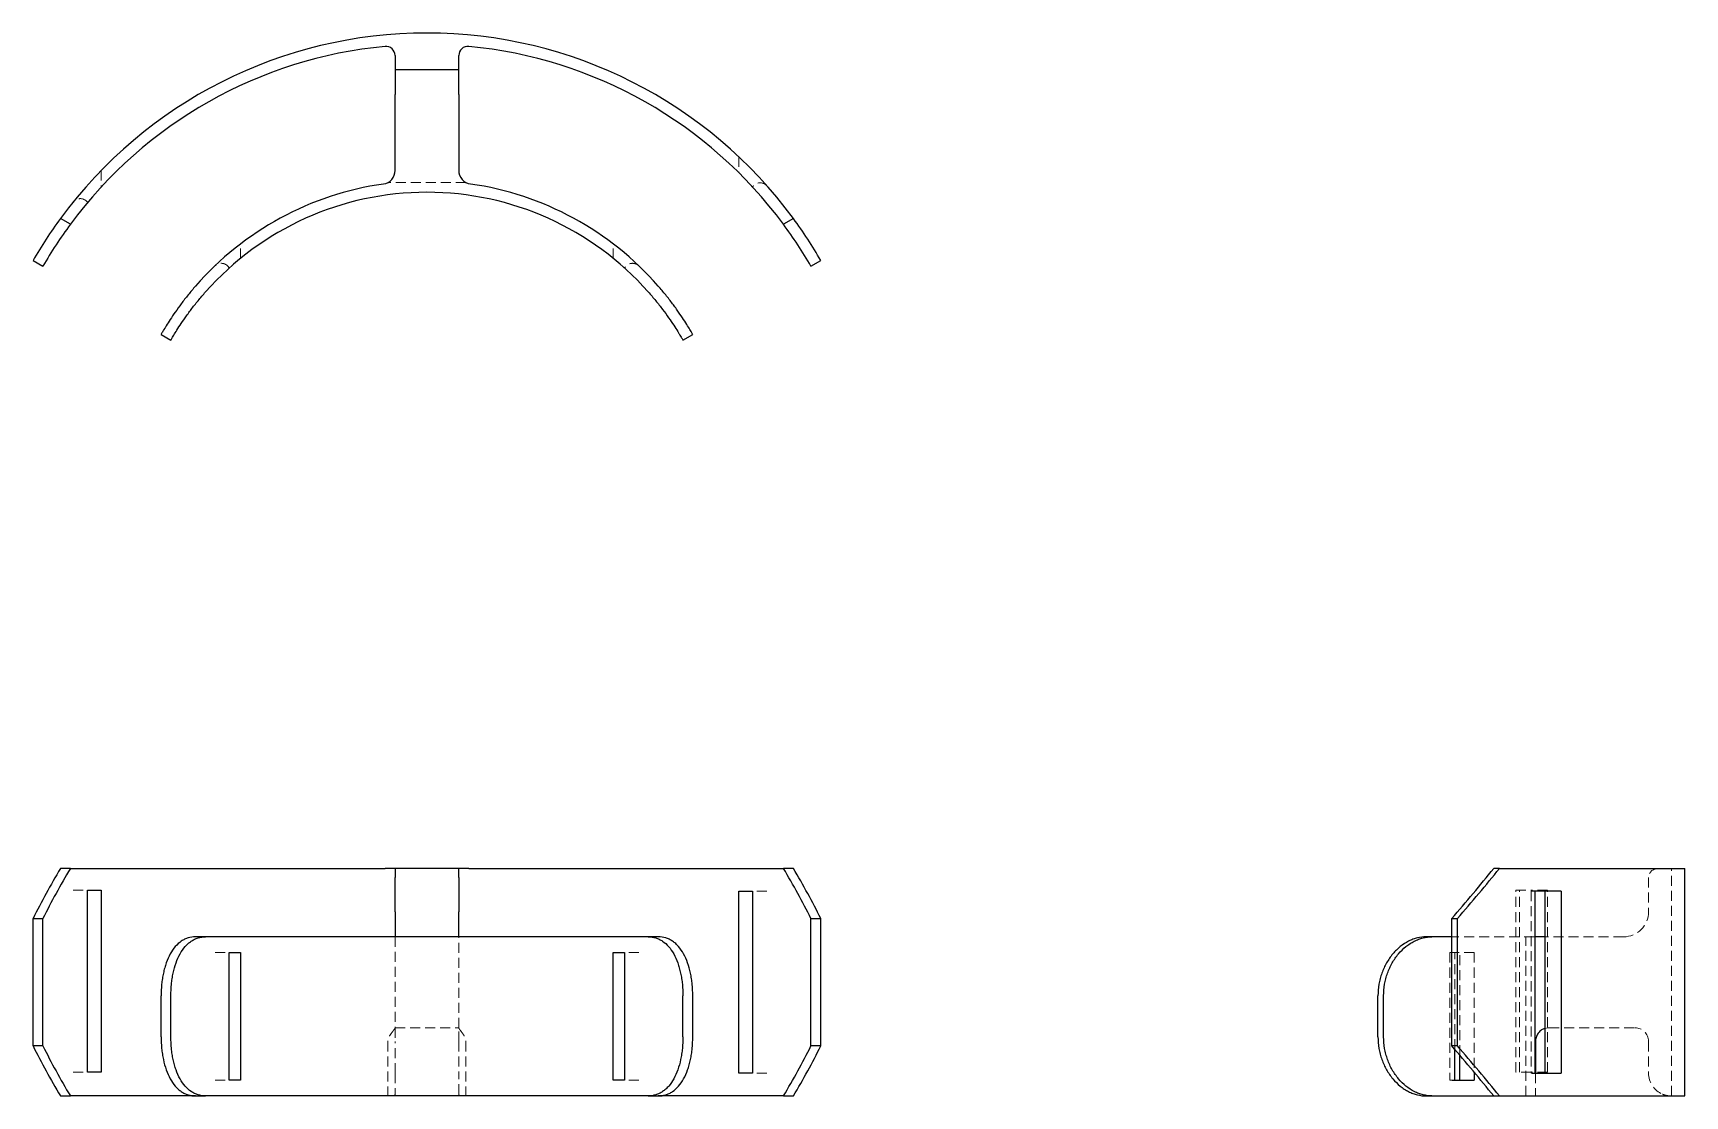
# Model space of a CAD drawing. Header units: millimetres. Extents: x 33 to 243, y 43 to 178.
import ezdxf

# ---------------------------------------------------------------- set-up
doc = ezdxf.new("R2010")
doc.units = ezdxf.units.MM
doc.linetypes.add('HIDDEN', pattern=[1.905, 1.27, -0.635])

msp = doc.modelspace()

# ---------------------------------------------------------------- linework, layer by layer
at = {"color": 7, "linetype": 'Continuous', "lineweight": 25}
for p, q in [((78.96, 174.86), (78.96, 174.24)), ((78.96, 174.24), (78.96, 173.08)), ((87.04, 174.24), (87.04, 174.86)), ((87.04, 173.08), (87.04, 174.24)), ((78.96, 173.08), (87.04, 173.08)), ((78.96, 173.08), (78.96, 169.9)), ((87.04, 169.9), (87.04, 173.08)), ((78.96, 160.26), (78.96, 169.9)), ((87.04, 169.9), (87.04, 160.26)), ((37.74, 153.43), (36.48, 154.16)), ((129.52, 154.16), (128.26, 153.43)), ((33, 148.83), (34.25, 148.11)), ((131.75, 148.11), (133, 148.83)), ((49.25, 139.45), (50.5, 138.73)), ((115.5, 138.73), (116.75, 139.45)), ((37.74, 71.65), (36.48, 71.65)), ((37.74, 71.65), (77.7, 71.65)), ((78.96, 71.65), (77.7, 71.65)), ((78.96, 71.65), (78.96, 70.49)), ((87.04, 71.65), (78.96, 71.65)), ((87.04, 70.49), (87.04, 71.65)), ((88.3, 71.65), (87.04, 71.65)), ((88.3, 71.65), (128.26, 71.65)), ((129.52, 71.65), (128.26, 71.65)), ((219.16, 71.65), (218.43, 71.65)), ((219.16, 71.65), (242.7, 71.65)), ((242.7, 42.78), (242.7, 71.65)), ((78.96, 66.16), (78.96, 70.49)), ((87.04, 70.49), (87.04, 66.16)), ((39.93, 68.91), (41.66, 68.91)), ((39.93, 45.81), (39.93, 68.91)), ((41.66, 68.91), (41.66, 45.81)), ((122.61, 68.76), (124.34, 68.76)), ((122.61, 45.67), (122.61, 68.76)), ((124.34, 68.76), (124.34, 45.67)), ((226.97, 68.76), (223.3, 68.76)), ((223.69, 45.67), (223.69, 68.76)), ((224.96, 45.67), (224.96, 68.76)), ((226.97, 68.76), (226.97, 45.67)), ((33, 49.13), (33, 65.3)), ((33, 65.3), (34.25, 65.3)), ((34.25, 49.13), (34.25, 65.3)), ((78.96, 66.16), (78.96, 62.99)), ((87.04, 62.99), (87.04, 66.16)), ((131.75, 49.13), (131.75, 65.3)), ((131.75, 65.3), (133, 65.3)), ((133, 49.13), (133, 65.3)), ((213.11, 65.3), (213.83, 65.3)), ((213.11, 49.13), (213.11, 65.3)), ((213.83, 49.13), (213.83, 65.3)), ((54.91, 62.99), (53.63, 62.99)), ((111.09, 62.99), (54.91, 62.99)), ((112.37, 62.99), (111.09, 62.99)), ((210.58, 62.99), (209.85, 62.99)), ((213.11, 62.99), (210.58, 62.99)), ((224.96, 62.99), (223.69, 62.99)), ((57.91, 60.97), (59.35, 60.97)), ((57.91, 44.8), (57.91, 60.97)), ((59.35, 60.97), (59.35, 44.8)), ((106.65, 60.97), (108.09, 60.97)), ((106.65, 44.8), (106.65, 60.97)), ((108.09, 60.97), (108.09, 44.8)), ((49.25, 50.29), (49.25, 55.48)), ((50.5, 50.29), (50.5, 55.48)), ((115.5, 50.29), (115.5, 55.48)), ((116.75, 50.29), (116.75, 55.48)), ((203.73, 50.29), (203.73, 55.48)), ((204.45, 50.29), (204.45, 55.48)), ((34.25, 49.13), (33, 49.13)), ((133, 49.13), (131.75, 49.13)), ((213.83, 49.13), (213.11, 49.13)), ((213.48, 44.8), (213.48, 48.7)), ((223.73, 49.71), (223.73, 45.67)), ((214.1, 44.8), (214.1, 47.97)), ((41.66, 45.81), (39.93, 45.81)), ((59.35, 44.8), (57.91, 44.8)), ((108.09, 44.8), (106.65, 44.8)), ((124.34, 45.67), (122.61, 45.67)), ((213.16, 44.8), (215.94, 44.8)), ((215.94, 45.8), (215.94, 44.8)), ((223.3, 45.67), (226.97, 45.67)), ((36.48, 42.78), (37.74, 42.78)), ((53.63, 42.78), (37.74, 42.78)), ((53.63, 42.78), (54.91, 42.78)), ((111.09, 42.78), (54.91, 42.78)), ((111.09, 42.78), (112.37, 42.78)), ((128.26, 42.78), (112.37, 42.78)), ((128.26, 42.78), (129.52, 42.78)), ((209.85, 42.78), (210.58, 42.78)), ((210.58, 42.78), (218.43, 42.78)), ((218.43, 42.78), (219.16, 42.78)), ((219.16, 42.78), (242.7, 42.78))]:
    msp.add_line(p, q, dxfattribs=at)
at = {"color": 7, "linetype": 'HIDDEN', "lineweight": 18}
for p, q in [((122.61, 161.97), (122.61, 159.96)), ((41.66, 160.27), (41.66, 158.17)), ((87.96, 158.73), (78.04, 158.73)), ((59.35, 149.1), (59.35, 150.94)), ((106.65, 149.1), (106.65, 150.94)), ((241.01, 42.78), (241.01, 71.65)), ((238.08, 70.49), (238.08, 66.16)), ((38.1, 68.91), (39.93, 68.91)), ((126.17, 68.76), (124.34, 68.76)), ((221.21, 68.91), (223.17, 68.91)), ((221.21, 45.81), (221.21, 68.91)), ((221.68, 45.81), (221.68, 68.91)), ((223.17, 68.91), (223.17, 68.76)), ((225.27, 68.91), (223.17, 68.91)), ((223.3, 68.76), (223.17, 68.76)), ((223.17, 68.76), (223.17, 45.67)), ((225.27, 45.81), (225.27, 68.91)), ((78.96, 62.99), (78.96, 51.43)), ((87.04, 51.43), (87.04, 62.99)), ((223.54, 62.99), (213.11, 62.99)), ((222.49, 42.78), (222.49, 62.99)), ((223.69, 62.99), (223.54, 62.99)), ((225.26, 62.99), (224.96, 62.99)), ((234.9, 62.99), (225.26, 62.99)), ((56.1, 60.97), (57.91, 60.97)), ((109.9, 60.97), (108.09, 60.97)), ((212.87, 60.97), (212.87, 44.8)), ((213.16, 60.97), (212.87, 60.97)), ((215.94, 60.97), (213.16, 60.97)), ((213.48, 48.7), (213.48, 60.97)), ((214.1, 47.97), (214.1, 60.97)), ((215.94, 60.97), (215.94, 45.8)), ((78.96, 51.44), (87.04, 51.44)), ((78.96, 51.43), (78.96, 49.71)), ((87.04, 49.71), (87.04, 51.43)), ((225.26, 51.43), (224.96, 51.35)), ((225.46, 51.44), (236.35, 51.44)), ((78.04, 49.71), (78.04, 42.78)), ((78.96, 45.67), (78.96, 49.71)), ((87.04, 49.71), (87.04, 45.67)), ((87.96, 49.71), (87.96, 42.78)), ((238.08, 49.71), (238.08, 45.67)), ((38.1, 45.81), (39.93, 45.81)), ((56.1, 44.8), (57.91, 44.8)), ((78.96, 45.67), (78.96, 43)), ((87.04, 43), (87.04, 45.67)), ((109.9, 44.8), (108.09, 44.8)), ((126.17, 45.67), (124.34, 45.67)), ((213.16, 44.8), (212.87, 44.8)), ((223.17, 45.81), (221.21, 45.81)), ((225.27, 45.81), (223.17, 45.81)), ((223.3, 45.67), (223.17, 45.67)), ((223.73, 45.67), (223.73, 42.78))]:
    msp.add_line(p, q, dxfattribs=at)
at = {"color": 7, "linetype": 'Continuous', "lineweight": 25}
for centre, radius, start, end in [((83, 119.96), 57.74, 36.3153, 143.6847), ((83, 119.96), 56.29, 95.4076, 143.5221), ((77.8, 174.86), 1.15, 0, 95.4076), ((88.2, 174.86), 1.15, 84.5924, 180), ((83, 119.96), 56.29, 36.4779, 84.5924), ((77.23, 160.26), 1.73, 278.1546, 0), ((88.77, 160.26), 1.73, 180, 261.8454), ((83, 119.96), 38.97, 98.1546, 138.8959), ((83, 119.96), 37.53, 41.537, 138.463), ((83, 119.96), 38.97, 41.1041, 81.8454), ((83, 119.96), 57.74, 143.6847, 150), ((83, 119.96), 56.29, 143.5221, 150), ((83, 119.96), 56.29, 30, 36.4779), ((83, 119.96), 57.74, 30, 36.3153)]:
    msp.add_arc(centre, radius, start, end, dxfattribs=at)
at = {"color": 7, "linetype": 'HIDDEN', "lineweight": 18}
for centre, radius, start, end in [((125.3, 157.54), 1.15, 41.6096, 146.654), ((38.99, 155.53), 1.15, 36.0115, 141.0558), ((56.89, 147.32), 1.15, 28.3307, 133.6569), ((109.11, 147.32), 1.15, 46.3431, 151.6693), ((239.24, 70.49), 1.15, 90, 180), ((234.9, 66.16), 3.18, 270, 0), ((225.46, 49.71), 1.73, 90, 96.6782), ((236.35, 49.71), 1.73, 0, 90), ((240.97, 45.67), 2.89, 180, 247.3559)]:
    msp.add_arc(centre, radius, start, end, dxfattribs=at)
at = {"color": 7, "linetype": 'Continuous', "lineweight": 25}
for centre, major_axis, ratio, start_param, end_param in [((83, 65.3), (50, 50), 0.57735, 1.984172, 2.094395), ((83, 65.3), (48.75, 48.75), 0.57735, 1.981334, 2.094395), ((83, 65.3), (-48.75, 48.75), 0.57735, 4.18879, 4.301851), ((83, 65.3), (-50, 50), 0.57735, 4.18879, 4.299013), ((184.96, 65.3), (54.37, 54.37), 0.267949, 4.974188, 5.08725), ((184.96, 65.3), (55.77, 55.77), 0.267949, 4.974188, 5.084411), ((83, 49.13), (-50, 50), 0.57735, 1.047198, 1.157421), ((83, 49.13), (-48.75, 48.75), 0.57735, 1.047198, 1.160259), ((83, 49.13), (48.75, 48.75), 0.57735, 5.122927, 5.235988), ((83, 49.13), (50, 50), 0.57735, 5.125765, 5.235988), ((184.96, 49.13), (-54.37, 54.37), 0.267949, 4.337528, 4.45059), ((184.96, 49.13), (55.77, -55.77), 0.267949, 1.198774, 1.308997)]:
    msp.add_ellipse(centre, major_axis=major_axis, ratio=ratio, start_param=start_param, end_param=end_param, dxfattribs=at)
for points, knots in [([(53.63, 145.58), (53.31, 145.21), (52.99, 144.84), (52.54, 144.27), (52.39, 144.09), (52.1, 143.71), (51.96, 143.52), (51.55, 142.98), (51.29, 142.62), (50.82, 141.95), (50.6, 141.63), (50.22, 141.05), (50.05, 140.78), (49.83, 140.43), (49.77, 140.32), (49.65, 140.12), (49.54, 139.94), (49.45, 139.8), (49.38, 139.67), (49.35, 139.62), (49.27, 139.49), (49.25, 139.45), (49.25, 139.45)], [0, 0, 0, 0, 0.125, 0.125, 0.1875, 0.1875, 0.25, 0.25, 0.375, 0.375, 0.5, 0.5, 0.625, 0.625, 0.6875, 0.6875, 0.75, 0.8125, 0.8125, 0.875, 0.875, 1, 1, 1, 1]), ([(50.5, 138.73), (50.5, 138.73), (50.52, 138.77), (50.6, 138.89), (50.63, 138.95), (50.7, 139.07), (50.74, 139.14), (50.89, 139.39), (51.01, 139.59), (51.3, 140.05), (51.47, 140.32), (51.85, 140.9), (52.07, 141.22), (52.42, 141.72), (52.55, 141.9), (52.81, 142.25), (53.07, 142.61), (53.35, 142.98), (53.65, 143.35), (53.8, 143.54), (54.26, 144.1), (54.58, 144.48), (54.91, 144.85)], [0, 0, 0, 0, 0.125, 0.125, 0.1875, 0.1875, 0.25, 0.25, 0.375, 0.375, 0.5, 0.5, 0.625, 0.625, 0.6875, 0.6875, 0.75, 0.8125, 0.8125, 0.875, 0.875, 1, 1, 1, 1]), ([(111.09, 144.85), (111.42, 144.48), (111.74, 144.1), (112.2, 143.54), (112.34, 143.36), (112.64, 142.99), (112.78, 142.8), (113.2, 142.25), (113.45, 141.9), (113.92, 141.23), (114.14, 140.91), (114.53, 140.32), (114.7, 140.06), (114.92, 139.71), (114.98, 139.6), (115.1, 139.4), (115.21, 139.22), (115.3, 139.07), (115.37, 138.95), (115.4, 138.9), (115.48, 138.77), (115.5, 138.73), (115.5, 138.73)], [0, 0, 0, 0, 0.125, 0.125, 0.1875, 0.1875, 0.25, 0.25, 0.375, 0.375, 0.5, 0.5, 0.625, 0.625, 0.6875, 0.6875, 0.75, 0.8125, 0.8125, 0.875, 0.875, 1, 1, 1, 1]), ([(116.75, 139.45), (116.75, 139.45), (116.73, 139.49), (116.65, 139.62), (116.62, 139.67), (116.55, 139.79), (116.51, 139.86), (116.36, 140.11), (116.24, 140.31), (115.95, 140.77), (115.78, 141.04), (115.4, 141.63), (115.19, 141.94), (114.83, 142.45), (114.71, 142.62), (114.45, 142.98), (114.19, 143.33), (113.91, 143.7), (113.62, 144.08), (113.47, 144.27), (113.01, 144.83), (112.69, 145.21), (112.37, 145.58)], [0, 0, 0, 0, 0.125, 0.125, 0.1875, 0.1875, 0.25, 0.25, 0.375, 0.375, 0.5, 0.5, 0.625, 0.625, 0.6875, 0.6875, 0.75, 0.8125, 0.8125, 0.875, 0.875, 1, 1, 1, 1]), ([(53.63, 62.99), (53.31, 62.99), (52.99, 62.94), (52.54, 62.8), (52.39, 62.74), (52.1, 62.6), (51.96, 62.52), (51.55, 62.24), (51.29, 62.01), (50.82, 61.47), (50.6, 61.15), (50.22, 60.46), (50.05, 60.08), (49.83, 59.47), (49.77, 59.25), (49.65, 58.82), (49.54, 58.38), (49.45, 57.91), (49.38, 57.44), (49.35, 57.2), (49.27, 56.47), (49.25, 55.98), (49.25, 55.48)], [0, 0, 0, 0, 0.125, 0.125, 0.1875, 0.1875, 0.25, 0.25, 0.375, 0.375, 0.5, 0.5, 0.625, 0.625, 0.6875, 0.6875, 0.75, 0.8125, 0.8125, 0.875, 0.875, 1, 1, 1, 1]), ([(50.5, 55.48), (50.5, 55.98), (50.52, 56.47), (50.6, 57.19), (50.63, 57.43), (50.7, 57.9), (50.74, 58.14), (50.89, 58.82), (51.01, 59.25), (51.3, 60.07), (51.47, 60.46), (51.85, 61.15), (52.07, 61.46), (52.42, 61.87), (52.55, 62), (52.81, 62.23), (53.07, 62.43), (53.35, 62.6), (53.65, 62.74), (53.8, 62.8), (54.26, 62.94), (54.58, 62.99), (54.91, 62.99)], [0, 0, 0, 0, 0.125, 0.125, 0.1875, 0.1875, 0.25, 0.25, 0.375, 0.375, 0.5, 0.5, 0.625, 0.625, 0.6875, 0.6875, 0.75, 0.8125, 0.8125, 0.875, 0.875, 1, 1, 1, 1]), ([(111.09, 62.99), (111.42, 62.99), (111.74, 62.94), (112.2, 62.8), (112.34, 62.74), (112.64, 62.6), (112.78, 62.52), (113.2, 62.24), (113.45, 62.01), (113.92, 61.47), (114.14, 61.15), (114.53, 60.46), (114.7, 60.08), (114.92, 59.47), (114.98, 59.25), (115.1, 58.82), (115.21, 58.38), (115.3, 57.91), (115.37, 57.44), (115.4, 57.2), (115.48, 56.47), (115.5, 55.98), (115.5, 55.48)], [0, 0, 0, 0, 0.125, 0.125, 0.1875, 0.1875, 0.25, 0.25, 0.375, 0.375, 0.5, 0.5, 0.625, 0.625, 0.6875, 0.6875, 0.75, 0.8125, 0.8125, 0.875, 0.875, 1, 1, 1, 1]), ([(116.75, 55.48), (116.75, 55.98), (116.73, 56.47), (116.65, 57.19), (116.62, 57.43), (116.55, 57.9), (116.51, 58.14), (116.36, 58.82), (116.24, 59.25), (115.95, 60.07), (115.78, 60.46), (115.4, 61.15), (115.19, 61.46), (114.83, 61.87), (114.71, 62), (114.45, 62.23), (114.19, 62.43), (113.91, 62.6), (113.62, 62.74), (113.47, 62.8), (113.01, 62.94), (112.69, 62.99), (112.37, 62.99)], [0, 0, 0, 0, 0.125, 0.125, 0.1875, 0.1875, 0.25, 0.25, 0.375, 0.375, 0.5, 0.5, 0.625, 0.625, 0.6875, 0.6875, 0.75, 0.8125, 0.8125, 0.875, 0.875, 1, 1, 1, 1]), ([(209.85, 62.99), (209.48, 62.99), (209.1, 62.94), (208.54, 62.8), (208.36, 62.74), (207.99, 62.6), (207.8, 62.52), (207.25, 62.24), (206.9, 62.01), (206.23, 61.47), (205.91, 61.15), (205.32, 60.46), (205.06, 60.08), (204.71, 59.47), (204.6, 59.25), (204.4, 58.82), (204.22, 58.38), (204.07, 57.91), (203.95, 57.44), (203.9, 57.2), (203.77, 56.47), (203.73, 55.98), (203.73, 55.48)], [0, 0, 0, 0, 0.125, 0.125, 0.1875, 0.1875, 0.25, 0.25, 0.375, 0.375, 0.5, 0.5, 0.625, 0.625, 0.6875, 0.6875, 0.75, 0.8125, 0.8125, 0.875, 0.875, 1, 1, 1, 1]), ([(204.45, 55.48), (204.45, 55.98), (204.49, 56.47), (204.62, 57.19), (204.67, 57.43), (204.79, 57.9), (204.86, 58.14), (205.11, 58.82), (205.31, 59.25), (205.77, 60.07), (206.04, 60.46), (206.63, 61.15), (206.94, 61.46), (207.45, 61.87), (207.62, 62), (207.98, 62.23), (208.33, 62.43), (208.7, 62.6), (209.08, 62.74), (209.27, 62.8), (209.83, 62.94), (210.21, 62.99), (210.58, 62.99)], [0, 0, 0, 0, 0.125, 0.125, 0.1875, 0.1875, 0.25, 0.25, 0.375, 0.375, 0.5, 0.5, 0.625, 0.625, 0.6875, 0.6875, 0.75, 0.8125, 0.8125, 0.875, 0.875, 1, 1, 1, 1]), ([(224.96, 51.35), (224.91, 51.34), (224.7, 51.29), (224.34, 51.06), (224.03, 50.73), (223.85, 50.37), (223.75, 50.07), (223.73, 49.83), (223.73, 49.71)], [0, 0, 0, 0, 0.072726, 0.271056, 0.557002, 0.701862, 0.851286, 1, 1, 1, 1]), ([(49.25, 50.29), (49.25, 49.79), (49.27, 49.3), (49.35, 48.58), (49.38, 48.34), (49.45, 47.87), (49.49, 47.63), (49.64, 46.95), (49.76, 46.52), (50.05, 45.7), (50.22, 45.31), (50.6, 44.62), (50.81, 44.31), (51.17, 43.9), (51.29, 43.77), (51.55, 43.54), (51.81, 43.33), (52.09, 43.17), (52.38, 43.03), (52.53, 42.97), (52.99, 42.83), (53.31, 42.78), (53.63, 42.78)], [0, 0, 0, 0, 0.125, 0.125, 0.1875, 0.1875, 0.25, 0.25, 0.375, 0.375, 0.5, 0.5, 0.625, 0.625, 0.6875, 0.6875, 0.75, 0.8125, 0.8125, 0.875, 0.875, 1, 1, 1, 1]), ([(54.91, 42.78), (54.58, 42.78), (54.26, 42.83), (53.8, 42.97), (53.66, 43.03), (53.36, 43.17), (53.22, 43.25), (52.8, 43.53), (52.55, 43.76), (52.08, 44.3), (51.86, 44.61), (51.47, 45.31), (51.3, 45.68), (51.08, 46.3), (51.02, 46.51), (50.9, 46.95), (50.79, 47.39), (50.7, 47.85), (50.63, 48.33), (50.6, 48.57), (50.52, 49.3), (50.5, 49.79), (50.5, 50.29)], [0, 0, 0, 0, 0.125, 0.125, 0.1875, 0.1875, 0.25, 0.25, 0.375, 0.375, 0.5, 0.5, 0.625, 0.625, 0.6875, 0.6875, 0.75, 0.8125, 0.8125, 0.875, 0.875, 1, 1, 1, 1]), ([(115.5, 50.29), (115.5, 49.79), (115.48, 49.3), (115.4, 48.58), (115.37, 48.34), (115.3, 47.86), (115.26, 47.63), (115.11, 46.95), (114.99, 46.51), (114.7, 45.7), (114.53, 45.31), (114.15, 44.62), (113.93, 44.31), (113.58, 43.9), (113.45, 43.77), (113.19, 43.54), (112.93, 43.33), (112.65, 43.17), (112.35, 43.03), (112.2, 42.97), (111.74, 42.83), (111.42, 42.78), (111.09, 42.78)], [0, 0, 0, 0, 0.125, 0.125, 0.1875, 0.1875, 0.25, 0.25, 0.375, 0.375, 0.5, 0.5, 0.625, 0.625, 0.6875, 0.6875, 0.75, 0.8125, 0.8125, 0.875, 0.875, 1, 1, 1, 1]), ([(112.37, 42.78), (112.69, 42.78), (113.01, 42.83), (113.46, 42.97), (113.61, 43.03), (113.9, 43.17), (114.04, 43.25), (114.45, 43.53), (114.71, 43.76), (115.18, 44.3), (115.4, 44.61), (115.78, 45.31), (115.95, 45.68), (116.17, 46.3), (116.23, 46.51), (116.35, 46.95), (116.46, 47.39), (116.55, 47.85), (116.62, 48.33), (116.65, 48.57), (116.73, 49.3), (116.75, 49.79), (116.75, 50.29)], [0, 0, 0, 0, 0.125, 0.125, 0.1875, 0.1875, 0.25, 0.25, 0.375, 0.375, 0.5, 0.5, 0.625, 0.625, 0.6875, 0.6875, 0.75, 0.8125, 0.8125, 0.875, 0.875, 1, 1, 1, 1]), ([(203.73, 50.29), (203.73, 49.79), (203.77, 49.3), (203.89, 48.58), (203.95, 48.34), (204.07, 47.86), (204.14, 47.63), (204.39, 46.95), (204.59, 46.51), (205.05, 45.7), (205.32, 45.31), (205.9, 44.62), (206.22, 44.31), (206.72, 43.9), (206.9, 43.77), (207.25, 43.54), (207.61, 43.33), (207.98, 43.17), (208.35, 43.03), (208.54, 42.97), (209.1, 42.83), (209.48, 42.78), (209.85, 42.78)], [0, 0, 0, 0, 0.125, 0.125, 0.1875, 0.1875, 0.25, 0.25, 0.375, 0.375, 0.5, 0.5, 0.625, 0.625, 0.6875, 0.6875, 0.75, 0.8125, 0.8125, 0.875, 0.875, 1, 1, 1, 1]), ([(210.58, 42.78), (210.21, 42.78), (209.84, 42.83), (209.27, 42.97), (209.09, 43.03), (208.71, 43.17), (208.52, 43.25), (207.98, 43.53), (207.62, 43.76), (206.95, 44.3), (206.63, 44.61), (206.05, 45.31), (205.78, 45.68), (205.43, 46.3), (205.32, 46.51), (205.12, 46.95), (204.94, 47.39), (204.8, 47.85), (204.67, 48.33), (204.62, 48.57), (204.49, 49.3), (204.45, 49.79), (204.45, 50.29)], [0, 0, 0, 0, 0.125, 0.125, 0.1875, 0.1875, 0.25, 0.25, 0.375, 0.375, 0.5, 0.5, 0.625, 0.625, 0.6875, 0.6875, 0.75, 0.8125, 0.8125, 0.875, 0.875, 1, 1, 1, 1])]:
    msp.add_open_spline(points, degree=3, knots=knots, dxfattribs=at)
at = {"color": 7, "linetype": 'HIDDEN', "lineweight": 18}
for points, knots in [([(78.96, 51.43), (78.96, 51.42), (78.95, 51.39), (78.91, 51.32), (78.88, 51.28), (78.77, 51.12), (78.67, 50.99), (78.45, 50.69), (78.33, 50.52), (78.18, 50.25), (78.13, 50.15), (78.06, 49.93), (78.04, 49.82), (78.04, 49.71)], [0, 0, 0, 0, 0.125, 0.125, 0.25, 0.25, 0.5, 0.5, 0.75, 0.75, 0.875, 0.875, 1, 1, 1, 1]), ([(87.04, 51.43), (87.04, 51.42), (87.05, 51.39), (87.09, 51.32), (87.12, 51.28), (87.23, 51.12), (87.33, 50.99), (87.55, 50.69), (87.67, 50.52), (87.82, 50.25), (87.87, 50.15), (87.94, 49.93), (87.96, 49.82), (87.96, 49.71)], [0, 0, 0, 0, 0.125, 0.125, 0.25, 0.25, 0.5, 0.5, 0.75, 0.75, 0.875, 0.875, 1, 1, 1, 1]), ([(78.96, 43), (78.96, 42.95), (78.94, 42.91), (78.86, 42.85), (78.81, 42.83), (78.58, 42.78), (78.36, 42.78), (78.12, 42.78)], [0, 0, 0, 0, 0.25, 0.25, 0.5, 0.5, 1, 1, 1, 1]), ([(87.88, 42.78), (87.64, 42.78), (87.42, 42.78), (87.19, 42.83), (87.14, 42.85), (87.06, 42.91), (87.04, 42.95), (87.04, 43)], [0, 0, 0, 0, 0.5, 0.5, 0.75, 0.75, 1, 1, 1, 1]), ([(240.97, 42.78), (240.9, 42.78), (240.75, 42.78), (240.44, 42.83), (240.33, 42.85), (240.09, 42.91), (239.97, 42.95), (239.86, 43)], [0, 0, 0, 0, 0.5, 0.5, 0.75, 0.75, 1, 1, 1, 1])]:
    msp.add_open_spline(points, degree=3, knots=knots, dxfattribs=at)

doc.saveas('drawing.dxf')
